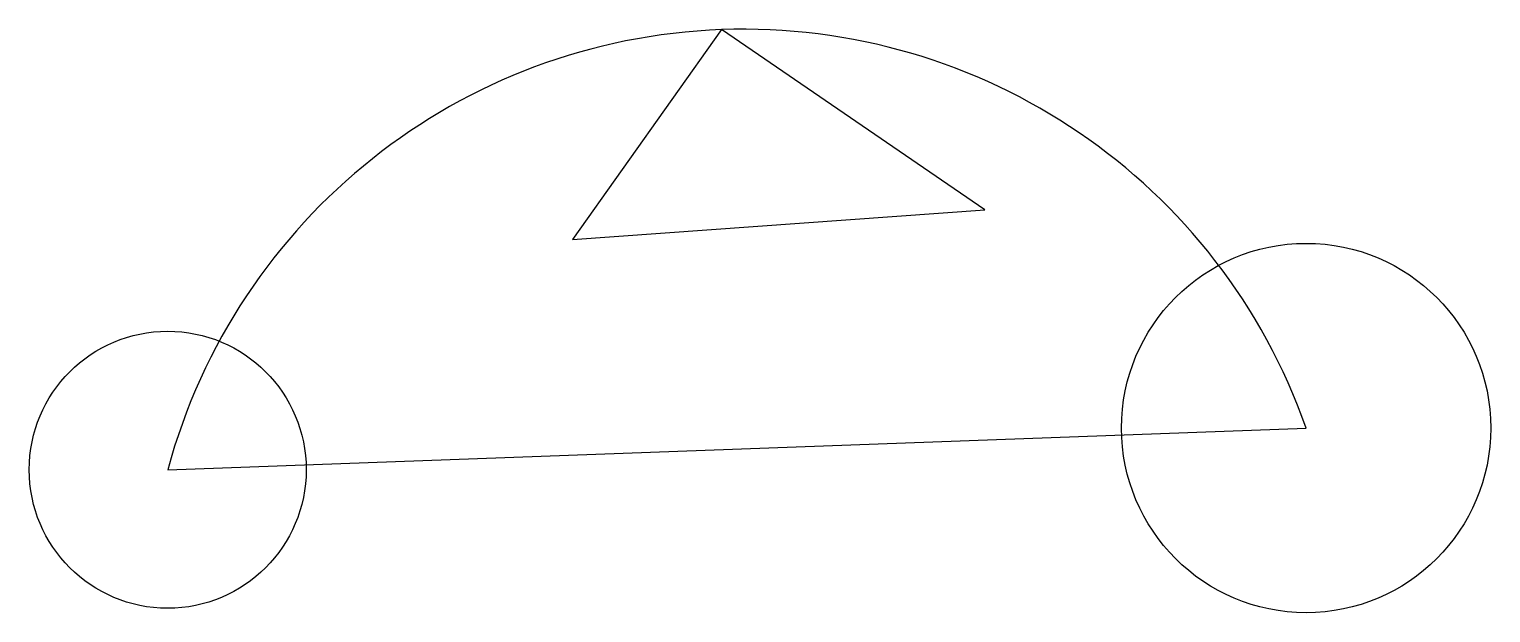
# Model space of a CAD drawing. Header units: millimetres. Extents: x 2025 to 5191, y 1099 to 2363.
import ezdxf

# ---------------------------------------------------------------- set-up
doc = ezdxf.new("R2010")
doc.units = ezdxf.units.MM

msp = doc.modelspace()

# ---------------------------------------------------------------- linework, layer by layer
for p, q in [((3525.1, 2362), (3202.2, 1907.7)), ((4095.1, 1971.4), (3525.1, 2362)), ((3202.2, 1907.7), (4095.1, 1971.4)), ((2325.3, 1408.8), (4791.4, 1499.1))]:
    msp.add_line(p, q)
for centre, radius in [((4791.4, 1499.1), 400), ((2325.3, 1408.8), 300)]:
    msp.add_circle(centre, radius)
msp.add_arc((3572.4, 1070.7), 1292.1, 19.3602, 164.8305)

doc.saveas('drawing.dxf')
